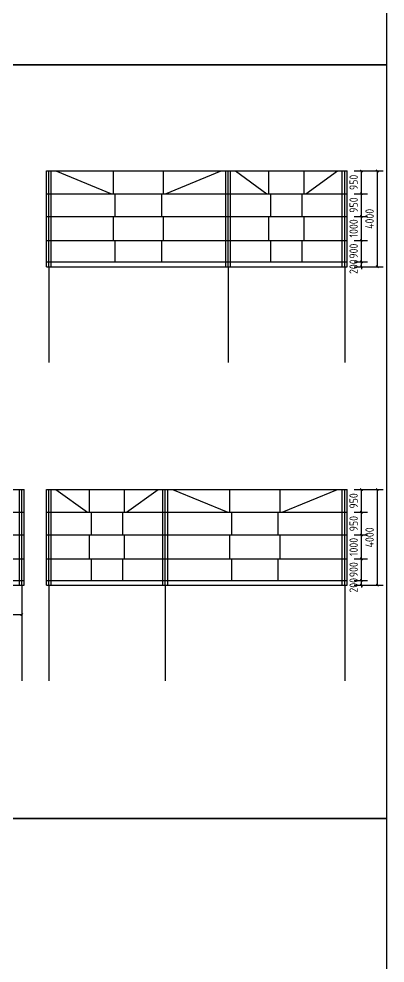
# Model space of a CAD drawing. Extents: x 533809 to 747315, y -17138 to 180511.
# Drawn here: x 625005 to 640314, y 39820 to 79288 of the extents above; entities that cross this region are included whole.
import ezdxf

# ---------------------------------------------------------------- set-up
doc = ezdxf.new("R2010")
doc.units = 0
doc.header["$LTSCALE"] = 1000
doc.header["$MEASUREMENT"] = 0
doc.layers.add('AXIS', color=3, linetype='Continuous')
doc.layers.add('DOTE', color=1, linetype='Continuous')
doc.styles.get("Standard").update_dxf_attribs({"font": 'gbenor.shx', "bigfont": 'gbcbig.shx'})
doc.dimstyles.get("Standard").update_dxf_attribs({"dimscale": 100, "dimtxt": 3.5, "dimasz": 1, "dimexe": 2.5, "dimexo": 3, "dimgap": 1.5, "dimtad": 1, "dimdec": 0, "dimzin": 0, "dimdsep": 46, "dimtxsty": 'Standard', "dimblk": 'ARCHTICK', "dimcen": 0.09, "dimadec": 0, "dimazin": 0, "dimtfac": 1, "dimtdec": 0, "dimtix": 1, "dimtmove": 2, "dimatfit": 3, "dimfxl": 1, "dimtolj": 1, "dimtzin": 0, "dimarcsym": 0})

# ---------------------------------------------------------------- blocks, each defined once
blk = doc.blocks.new('_ArchTick')
at = {"color": 0, "linetype": 'ByBlock', "const_width": 0.4}
blk.add_lwpolyline([(-0.5, -0.5), (0.5, 0.5)], dxfattribs=at)
blk = doc.blocks.new('*D1483')
at = {"layer": 'AXIS', "color": 3, "lineweight": -2}
for p, q in [((621080, 55315), (621080, 54137)), ((625130, 55315), (625130, 54137)), ((621080, 54387), (625130, 54387))]:
    blk.add_line(p, q, dxfattribs=at)
at = {"layer": 'Defpoints', "color": 0}
for p in [(621080, 55615), (625130, 55615), (625130, 54387)]:
    blk.add_point(p, dxfattribs=at)
at = {"layer": 'AXIS', "color": 3, "lineweight": -2, "xscale": 100, "yscale": 100, "zscale": 100, "rotation": 180}
blk.add_blockref('_ArchTick', (621080, 54387), dxfattribs=at)
at = {"layer": 'AXIS', "color": 3, "lineweight": -2, "xscale": 100, "yscale": 100, "zscale": 100}
blk.add_blockref('_ArchTick', (625130, 54387), dxfattribs=at)
at = {"layer": 'AXIS', "color": 0, "insert": (623105, 54712), "char_height": 350, "attachment_point": 5}
blk.add_mtext('\\A1;4050', dxfattribs=at)
blk = doc.blocks.new('*D1484')
at = {"layer": 'AXIS', "color": 3, "lineweight": -2}
for p, q in [((639024, 70030), (639573, 70030)), ((639323, 69130), (639323, 70030)), ((639024, 69130), (639573, 69130))]:
    blk.add_line(p, q, dxfattribs=at)
at = {"layer": 'Defpoints', "color": 0}
for p in [(638724, 70030), (639323, 70030), (638724, 69130)]:
    blk.add_point(p, dxfattribs=at)
at = {"layer": 'AXIS', "color": 3, "lineweight": -2, "xscale": 100, "yscale": 100, "zscale": 100}
for p, rotation in [((639323, 70030), 90), ((639323, 69130), 270)]:
    blk.add_blockref('_ArchTick', p, dxfattribs=dict(at, rotation=rotation))
at = {"layer": 'AXIS', "color": 0, "insert": (638998, 69580), "char_height": 350, "attachment_point": 5, "rotation": 90}
blk.add_mtext('\\A1;900', dxfattribs=at)
blk = doc.blocks.new('*D1485')
at = {"layer": 'AXIS', "color": 3, "lineweight": -2}
for p, q in [((639024, 71030), (639573, 71030)), ((639323, 70030), (639323, 71030)), ((639024, 70030), (639573, 70030))]:
    blk.add_line(p, q, dxfattribs=at)
at = {"layer": 'Defpoints', "color": 0}
for p in [(638724, 71030), (639323, 71030), (638724, 70030)]:
    blk.add_point(p, dxfattribs=at)
at = {"layer": 'AXIS', "color": 3, "lineweight": -2, "xscale": 100, "yscale": 100, "zscale": 100}
for p, rotation in [((639323, 71030), 90), ((639323, 70030), 270)]:
    blk.add_blockref('_ArchTick', p, dxfattribs=dict(at, rotation=rotation))
at = {"layer": 'AXIS', "color": 0, "insert": (638998, 70530), "char_height": 350, "attachment_point": 5, "rotation": 90}
blk.add_mtext('\\A1;1000', dxfattribs=at)
blk = doc.blocks.new('*D1486')
at = {"layer": 'AXIS', "color": 3, "lineweight": -2}
for p, q in [((639024, 71980), (639573, 71980)), ((639323, 71030), (639323, 71980)), ((639024, 71030), (639573, 71030))]:
    blk.add_line(p, q, dxfattribs=at)
at = {"layer": 'Defpoints', "color": 0}
for p in [(638724, 71980), (639323, 71980), (638724, 71030)]:
    blk.add_point(p, dxfattribs=at)
at = {"layer": 'AXIS', "color": 3, "lineweight": -2, "xscale": 100, "yscale": 100, "zscale": 100}
for p, rotation in [((639323, 71980), 90), ((639323, 71030), 270)]:
    blk.add_blockref('_ArchTick', p, dxfattribs=dict(at, rotation=rotation))
at = {"layer": 'AXIS', "color": 0, "insert": (638998, 71505), "char_height": 350, "attachment_point": 5, "rotation": 90}
blk.add_mtext('\\A1;950', dxfattribs=at)
blk = doc.blocks.new('*D1487')
at = {"layer": 'AXIS', "color": 3, "lineweight": -2}
for p, q in [((639024, 72930), (639573, 72930)), ((639323, 71980), (639323, 72930)), ((639024, 71980), (639573, 71980))]:
    blk.add_line(p, q, dxfattribs=at)
at = {"layer": 'Defpoints', "color": 0}
for p in [(638724, 72930), (639323, 72930), (638724, 71980)]:
    blk.add_point(p, dxfattribs=at)
at = {"layer": 'AXIS', "color": 3, "lineweight": -2, "xscale": 100, "yscale": 100, "zscale": 100}
for p, rotation in [((639323, 72930), 90), ((639323, 71980), 270)]:
    blk.add_blockref('_ArchTick', p, dxfattribs=dict(at, rotation=rotation))
at = {"layer": 'AXIS', "color": 0, "insert": (638998, 72455), "char_height": 350, "attachment_point": 5, "rotation": 90}
blk.add_mtext('\\A1;950', dxfattribs=at)
blk = doc.blocks.new('*D1488')
at = {"layer": 'AXIS', "color": 3, "lineweight": -2}
for p, q in [((639024, 72930), (640238, 72930)), ((639988, 72930), (639988, 68930)), ((639024, 68930), (640238, 68930))]:
    blk.add_line(p, q, dxfattribs=at)
at = {"layer": 'Defpoints', "color": 0}
for p in [(638724, 72930), (638724, 68930), (639988, 68930)]:
    blk.add_point(p, dxfattribs=at)
at = {"layer": 'AXIS', "color": 3, "lineweight": -2, "xscale": 100, "yscale": 100, "zscale": 100}
for p, rotation in [((639988, 72930), 90), ((639988, 68930), 270)]:
    blk.add_blockref('_ArchTick', p, dxfattribs=dict(at, rotation=rotation))
at = {"layer": 'AXIS', "color": 0, "insert": (639663, 70930), "char_height": 350, "attachment_point": 5, "rotation": 90}
blk.add_mtext('\\A1;4000', dxfattribs=at)
blk = doc.blocks.new('*D1538')
at = {"layer": 'AXIS', "color": 3, "lineweight": -2}
for p, q in [((639024, 56715), (639573, 56715)), ((639323, 55815), (639323, 56715)), ((639024, 55815), (639573, 55815))]:
    blk.add_line(p, q, dxfattribs=at)
at = {"layer": 'Defpoints', "color": 0}
for p in [(638724, 56715), (639323, 56715), (638724, 55815)]:
    blk.add_point(p, dxfattribs=at)
at = {"layer": 'AXIS', "color": 3, "lineweight": -2, "xscale": 100, "yscale": 100, "zscale": 100}
for p, rotation in [((639323, 56715), 90), ((639323, 55815), 270)]:
    blk.add_blockref('_ArchTick', p, dxfattribs=dict(at, rotation=rotation))
at = {"layer": 'AXIS', "color": 0, "insert": (638998, 56265), "char_height": 350, "attachment_point": 5, "rotation": 90}
blk.add_mtext('\\A1;900', dxfattribs=at)
blk = doc.blocks.new('*D1539')
at = {"layer": 'AXIS', "color": 3, "lineweight": -2}
for p, q in [((639024, 57715), (639573, 57715)), ((639323, 56715), (639323, 57715)), ((639024, 56715), (639573, 56715))]:
    blk.add_line(p, q, dxfattribs=at)
at = {"layer": 'Defpoints', "color": 0}
for p in [(638724, 57715), (639323, 57715), (638724, 56715)]:
    blk.add_point(p, dxfattribs=at)
at = {"layer": 'AXIS', "color": 3, "lineweight": -2, "xscale": 100, "yscale": 100, "zscale": 100}
for p, rotation in [((639323, 57715), 90), ((639323, 56715), 270)]:
    blk.add_blockref('_ArchTick', p, dxfattribs=dict(at, rotation=rotation))
at = {"layer": 'AXIS', "color": 0, "insert": (638998, 57215), "char_height": 350, "attachment_point": 5, "rotation": 90}
blk.add_mtext('\\A1;1000', dxfattribs=at)
blk = doc.blocks.new('*D1540')
at = {"layer": 'AXIS', "color": 3, "lineweight": -2}
for p, q in [((639024, 58665), (639573, 58665)), ((639323, 57715), (639323, 58665)), ((639024, 57715), (639573, 57715))]:
    blk.add_line(p, q, dxfattribs=at)
at = {"layer": 'Defpoints', "color": 0}
for p in [(638724, 58665), (639323, 58665), (638724, 57715)]:
    blk.add_point(p, dxfattribs=at)
at = {"layer": 'AXIS', "color": 3, "lineweight": -2, "xscale": 100, "yscale": 100, "zscale": 100}
for p, rotation in [((639323, 58665), 90), ((639323, 57715), 270)]:
    blk.add_blockref('_ArchTick', p, dxfattribs=dict(at, rotation=rotation))
at = {"layer": 'AXIS', "color": 0, "insert": (638998, 58190), "char_height": 350, "attachment_point": 5, "rotation": 90}
blk.add_mtext('\\A1;950', dxfattribs=at)
blk = doc.blocks.new('*D1541')
at = {"layer": 'AXIS', "color": 3, "lineweight": -2}
for p, q in [((639024, 59615), (639573, 59615)), ((639323, 58665), (639323, 59615)), ((639024, 58665), (639573, 58665))]:
    blk.add_line(p, q, dxfattribs=at)
at = {"layer": 'Defpoints', "color": 0}
for p in [(638724, 59615), (639323, 59615), (638724, 58665)]:
    blk.add_point(p, dxfattribs=at)
at = {"layer": 'AXIS', "color": 3, "lineweight": -2, "xscale": 100, "yscale": 100, "zscale": 100}
for p, rotation in [((639323, 59615), 90), ((639323, 58665), 270)]:
    blk.add_blockref('_ArchTick', p, dxfattribs=dict(at, rotation=rotation))
at = {"layer": 'AXIS', "color": 0, "insert": (638998, 59140), "char_height": 350, "attachment_point": 5, "rotation": 90}
blk.add_mtext('\\A1;950', dxfattribs=at)
blk = doc.blocks.new('*D1542')
at = {"layer": 'AXIS', "color": 3, "lineweight": -2}
for p, q in [((639024, 59615), (640238, 59615)), ((639988, 59615), (639988, 55615)), ((639024, 55615), (640238, 55615))]:
    blk.add_line(p, q, dxfattribs=at)
at = {"layer": 'Defpoints', "color": 0}
for p in [(638724, 59615), (638724, 55615), (639988, 55615)]:
    blk.add_point(p, dxfattribs=at)
at = {"layer": 'AXIS', "color": 3, "lineweight": -2, "xscale": 100, "yscale": 100, "zscale": 100}
for p, rotation in [((639988, 59615), 90), ((639988, 55615), 270)]:
    blk.add_blockref('_ArchTick', p, dxfattribs=dict(at, rotation=rotation))
at = {"layer": 'AXIS', "color": 0, "insert": (639663, 57615), "char_height": 350, "attachment_point": 5, "rotation": 90}
blk.add_mtext('\\A1;4000', dxfattribs=at)
blk = doc.blocks.new('*D1873')
at = {"layer": 'AXIS', "color": 3, "lineweight": -2}
for p, q in [((639024, 69130), (639573, 69130)), ((639323, 69130), (639323, 69230)), ((639323, 68930), (639323, 69130)), ((639024, 68930), (639573, 68930)), ((639323, 68930), (639323, 68830))]:
    blk.add_line(p, q, dxfattribs=at)
at = {"layer": 'Defpoints', "color": 0}
for p in [(638724, 69130), (639323, 69130), (638724, 68930)]:
    blk.add_point(p, dxfattribs=at)
at = {"layer": 'AXIS', "color": 3, "lineweight": -2, "xscale": 100, "yscale": 100, "zscale": 100}
for p, rotation in [((639323, 69130), 270), ((639323, 68930), 90)]:
    blk.add_blockref('_ArchTick', p, dxfattribs=dict(at, rotation=rotation))
at = {"layer": 'AXIS', "color": 0, "insert": (638998, 68930), "char_height": 350, "attachment_point": 5, "rotation": 90}
blk.add_mtext('\\A1;200', dxfattribs=at)
blk = doc.blocks.new('*D1875')
at = {"layer": 'AXIS', "color": 3, "lineweight": -2}
for p, q in [((639024, 55815), (639573, 55815)), ((639323, 55815), (639323, 55915)), ((639323, 55615), (639323, 55815)), ((639024, 55615), (639573, 55615)), ((639323, 55615), (639323, 55515))]:
    blk.add_line(p, q, dxfattribs=at)
at = {"layer": 'Defpoints', "color": 0}
for p in [(638724, 55815), (639323, 55815), (638724, 55615)]:
    blk.add_point(p, dxfattribs=at)
at = {"layer": 'AXIS', "color": 3, "lineweight": -2, "xscale": 100, "yscale": 100, "zscale": 100}
for p, rotation in [((639323, 55815), 270), ((639323, 55615), 90)]:
    blk.add_blockref('_ArchTick', p, dxfattribs=dict(at, rotation=rotation))
at = {"layer": 'AXIS', "color": 0, "insert": (638998, 55613), "char_height": 350, "attachment_point": 5, "rotation": 90}
blk.add_mtext('\\A1;200', dxfattribs=at)

msp = doc.modelspace()

# ---------------------------------------------------------------- linework, layer by layer
for p, q in [((626154.4, 72930.3), (638724.4, 72930.3)), ((626154.4, 71980.3), (638724.4, 71980.3)), ((626154.4, 71030.3), (638724.4, 71030.3)), ((626154.4, 70030.3), (638724.4, 70030.3)), ((626154.4, 69130.3), (638724.4, 69130.3)), ((626154.4, 68930.3), (638724.4, 68930.3)), ((597829.7, 59615.3), (625229.7, 59615.3)), ((626154.4, 59615.3), (638724.4, 59615.3)), ((597829.7, 58665.3), (625229.7, 58665.3)), ((626154.4, 58665.3), (638724.4, 58665.3)), ((597829.7, 57715.3), (625229.7, 57715.3)), ((626154.4, 57715.3), (638724.4, 57715.3)), ((597829.7, 56715.3), (625229.7, 56715.3)), ((626154.4, 56715.3), (638724.4, 56715.3)), ((597829.7, 55815.3), (625229.7, 55815.3)), ((626154.4, 55815.3), (638724.4, 55815.3)), ((597829.7, 55615.3), (625229.7, 55615.3)), ((626154.4, 55615.3), (638724.4, 55615.3))]:
    msp.add_line(p, q)
at = {"color": 6}
for p, q in [((626554.4, 72930.3), (628874.4, 71980.3)), ((631134.4, 71980.3), (633454.4, 72930.3)), ((634054.4, 72930.3), (635374.4, 71980.3)), ((637004.4, 71980.3), (638324.4, 72930.3)), ((626554.4, 59615.3), (627874.4, 58665.3)), ((629504.4, 58665.3), (630824.4, 59615.3)), ((631424.4, 59615.3), (633744.4, 58665.3)), ((636004.4, 58665.3), (638324.4, 59615.3))]:
    msp.add_line(p, q, dxfattribs=at)
for points in [[(595839.1, 77362.3), (640389.1, 77362.3), (640389.1, 108862.3), (595839.1, 108862.3)], [(595839.1, 45862.3), (640389.1, 45862.3), (640389.1, 77362.3), (595839.1, 77362.3)], [(595839.1, 14362.3), (640389.1, 14362.3), (640389.1, 45862.3), (595839.1, 45862.3)]]:
    msp.add_lwpolyline(points, close=True)
at = {"layer": 'AXIS'}
for p, q in [((626254.4, 68930.3), (626254.4, 64930.3)), ((633754.4, 68930.3), (633754.4, 64930.3)), ((638624.4, 68930.3), (638624.4, 64930.3)), ((625129.7, 55615.3), (625129.7, 51615.3)), ((626254.4, 55615.3), (626254.4, 51615.3)), ((631124.4, 55615.3), (631124.4, 51615.3)), ((638624.4, 55615.3), (638624.4, 51615.3))]:
    msp.add_line(p, q, dxfattribs=at)
at = {"layer": 'DOTE', "color": 0}
for p, q in [((626154.4, 68930.3), (626154.4, 72930.3)), ((626354.4, 68930.3), (626354.4, 72930.3)), ((633654.4, 68930.3), (633654.4, 72930.3)), ((633854.4, 68930.3), (633854.4, 72930.3)), ((638524.4, 68930.3), (638524.4, 72930.3)), ((638724.4, 68930.3), (638724.4, 72930.3)), ((625029.7, 55615.3), (625029.7, 59615.3)), ((625229.7, 55615.3), (625229.7, 59615.3)), ((626154.4, 55615.3), (626154.4, 59615.3)), ((626354.4, 55615.3), (626354.4, 59615.3)), ((631024.4, 55615.3), (631024.4, 59615.3)), ((631224.4, 55615.3), (631224.4, 59615.3)), ((638524.4, 55615.3), (638524.4, 59615.3)), ((638724.4, 55615.3), (638724.4, 59615.3))]:
    msp.add_line(p, q, dxfattribs=at)
at = {"layer": 'DOTE'}
for p, q in [((626254.4, 68930.3), (626254.4, 72930.3)), ((633754.4, 68930.3), (633754.4, 72930.3)), ((638624.4, 68930.3), (638624.4, 72930.3)), ((625129.7, 55615.3), (625129.7, 59615.3)), ((626254.4, 55615.3), (626254.4, 59615.3)), ((631124.4, 55615.3), (631124.4, 59615.3)), ((638624.4, 55615.3), (638624.4, 59615.3))]:
    msp.add_line(p, q, dxfattribs=at)
at = {"layer": 'DOTE', "color": 6}
for p, q in [((628954.4, 71980.3), (628954.4, 72930.3)), ((631054.4, 71980.3), (631054.4, 72930.3)), ((635454.4, 71980.3), (635454.4, 72930.3)), ((636924.4, 71980.3), (636924.4, 72930.3)), ((629034.4, 71030.3), (629034.4, 71980.3)), ((630974.4, 71030.3), (630974.4, 71980.3)), ((635534.4, 71030.3), (635534.4, 71980.3)), ((636844.4, 71030.3), (636844.4, 71980.3)), ((628954.4, 70030.3), (628954.4, 71030.3)), ((631054.4, 70030.3), (631054.4, 71030.3)), ((635454.4, 70030.3), (635454.4, 71030.3)), ((636924.4, 70030.3), (636924.4, 71030.3)), ((629034.4, 69130.3), (629034.4, 70030.3)), ((630974.4, 69130.3), (630974.4, 70030.3)), ((635534.4, 69130.3), (635534.4, 70030.3)), ((636844.4, 69130.3), (636844.4, 70030.3)), ((627954.4, 58665.3), (627954.4, 59615.3)), ((629424.4, 58665.3), (629424.4, 59615.3)), ((633824.4, 58665.3), (633824.4, 59615.3)), ((635924.4, 58665.3), (635924.4, 59615.3)), ((628034.4, 57715.3), (628034.4, 58665.3)), ((629344.4, 57715.3), (629344.4, 58665.3)), ((633904.4, 57715.3), (633904.4, 58665.3)), ((635844.4, 57715.3), (635844.4, 58665.3)), ((627954.4, 56715.3), (627954.4, 57715.3)), ((629424.4, 56715.3), (629424.4, 57715.3)), ((633824.4, 56715.3), (633824.4, 57715.3)), ((635924.4, 56715.3), (635924.4, 57715.3)), ((628034.4, 55815.3), (628034.4, 56715.3)), ((629344.4, 55815.3), (629344.4, 56715.3)), ((633904.4, 55815.3), (633904.4, 56715.3)), ((635844.4, 55815.3), (635844.4, 56715.3))]:
    msp.add_line(p, q, dxfattribs=at)

# ---------------------------------------------------------------- dimensions: what is measured, and where the dimension line sits
at = {"layer": 'AXIS', "color": 0}
for base, p1, p2, picture, middle in [((639322.6, 72930.3), (638724.4, 71980.3), (638724.4, 72930.3), '*D1487', (638997.6, 72455.3)), ((639322.6, 71980.3), (638724.4, 71030.3), (638724.4, 71980.3), '*D1486', (638997.6, 71505.3)), ((639322.6, 71030.3), (638724.4, 70030.3), (638724.4, 71030.3), '*D1485', (638997.6, 70530.3)), ((639322.6, 70030.3), (638724.4, 69130.3), (638724.4, 70030.3), '*D1484', (638997.6, 69580.3)), ((639322.6, 59615.3), (638724.4, 58665.3), (638724.4, 59615.3), '*D1541', (638997.6, 59140.3)), ((639322.6, 58665.3), (638724.4, 57715.3), (638724.4, 58665.3), '*D1540', (638997.6, 58190.3)), ((639322.6, 57715.3), (638724.4, 56715.3), (638724.4, 57715.3), '*D1539', (638997.6, 57215.3)), ((639322.6, 56715.3), (638724.4, 55815.3), (638724.4, 56715.3), '*D1538', (638997.6, 56265.3))]:
    dim = msp.add_linear_dim(base=base, p1=p1, p2=p2, angle=90, dimstyle='Standard', override={"dimclrd": 3, "dimclre": 3}, dxfattribs=at)
    dim.commit()
    dim.dimension.update_dxf_attribs({"geometry": picture, "text_midpoint": middle})
for p1, p2, picture, middle in [((638724.4, 72930.3), (638724.4, 68930.3), '*D1488', (639663.3, 70930.3)), ((638724.4, 59615.3), (638724.4, 55615.3), '*D1542', (639663.3, 57615.3))]:
    dim = msp.add_aligned_dim(p1=p1, p2=p2, distance=1263.9, dimstyle='Standard', override={"dimclrd": 3, "dimclre": 3}, dxfattribs=at)
    dim.commit()
    dim.dimension.update_dxf_attribs({"geometry": picture, "text_midpoint": middle})
for base, p1, p2, picture, middle in [((639322.6, 69130.3), (638724.4, 68930.3), (638724.4, 69130.3), '*D1873', (638997.6, 68929.6)), ((639322.6, 55815.3), (638724.4, 55615.3), (638724.4, 55815.3), '*D1875', (638997.6, 55612.8))]:
    dim = msp.add_linear_dim(base=base, p1=p1, p2=p2, angle=90, dimstyle='Standard', override={"dimclrd": 3, "dimclre": 3}, dxfattribs=at)
    dim.commit()
    dim.dimension.update_dxf_attribs({"geometry": picture, "text_midpoint": middle, "dimtype": 160})
dim = msp.add_linear_dim(base=(625129.7, 54387.3), p1=(621079.7, 55615.3), p2=(625129.7, 55615.3), dimstyle='Standard', override={"dimclrd": 3, "dimclre": 3}, dxfattribs=at)
dim.commit()
dim.dimension.update_dxf_attribs({"geometry": '*D1483', "text_midpoint": (623104.7, 54712.3)})

doc.saveas('drawing.dxf')
